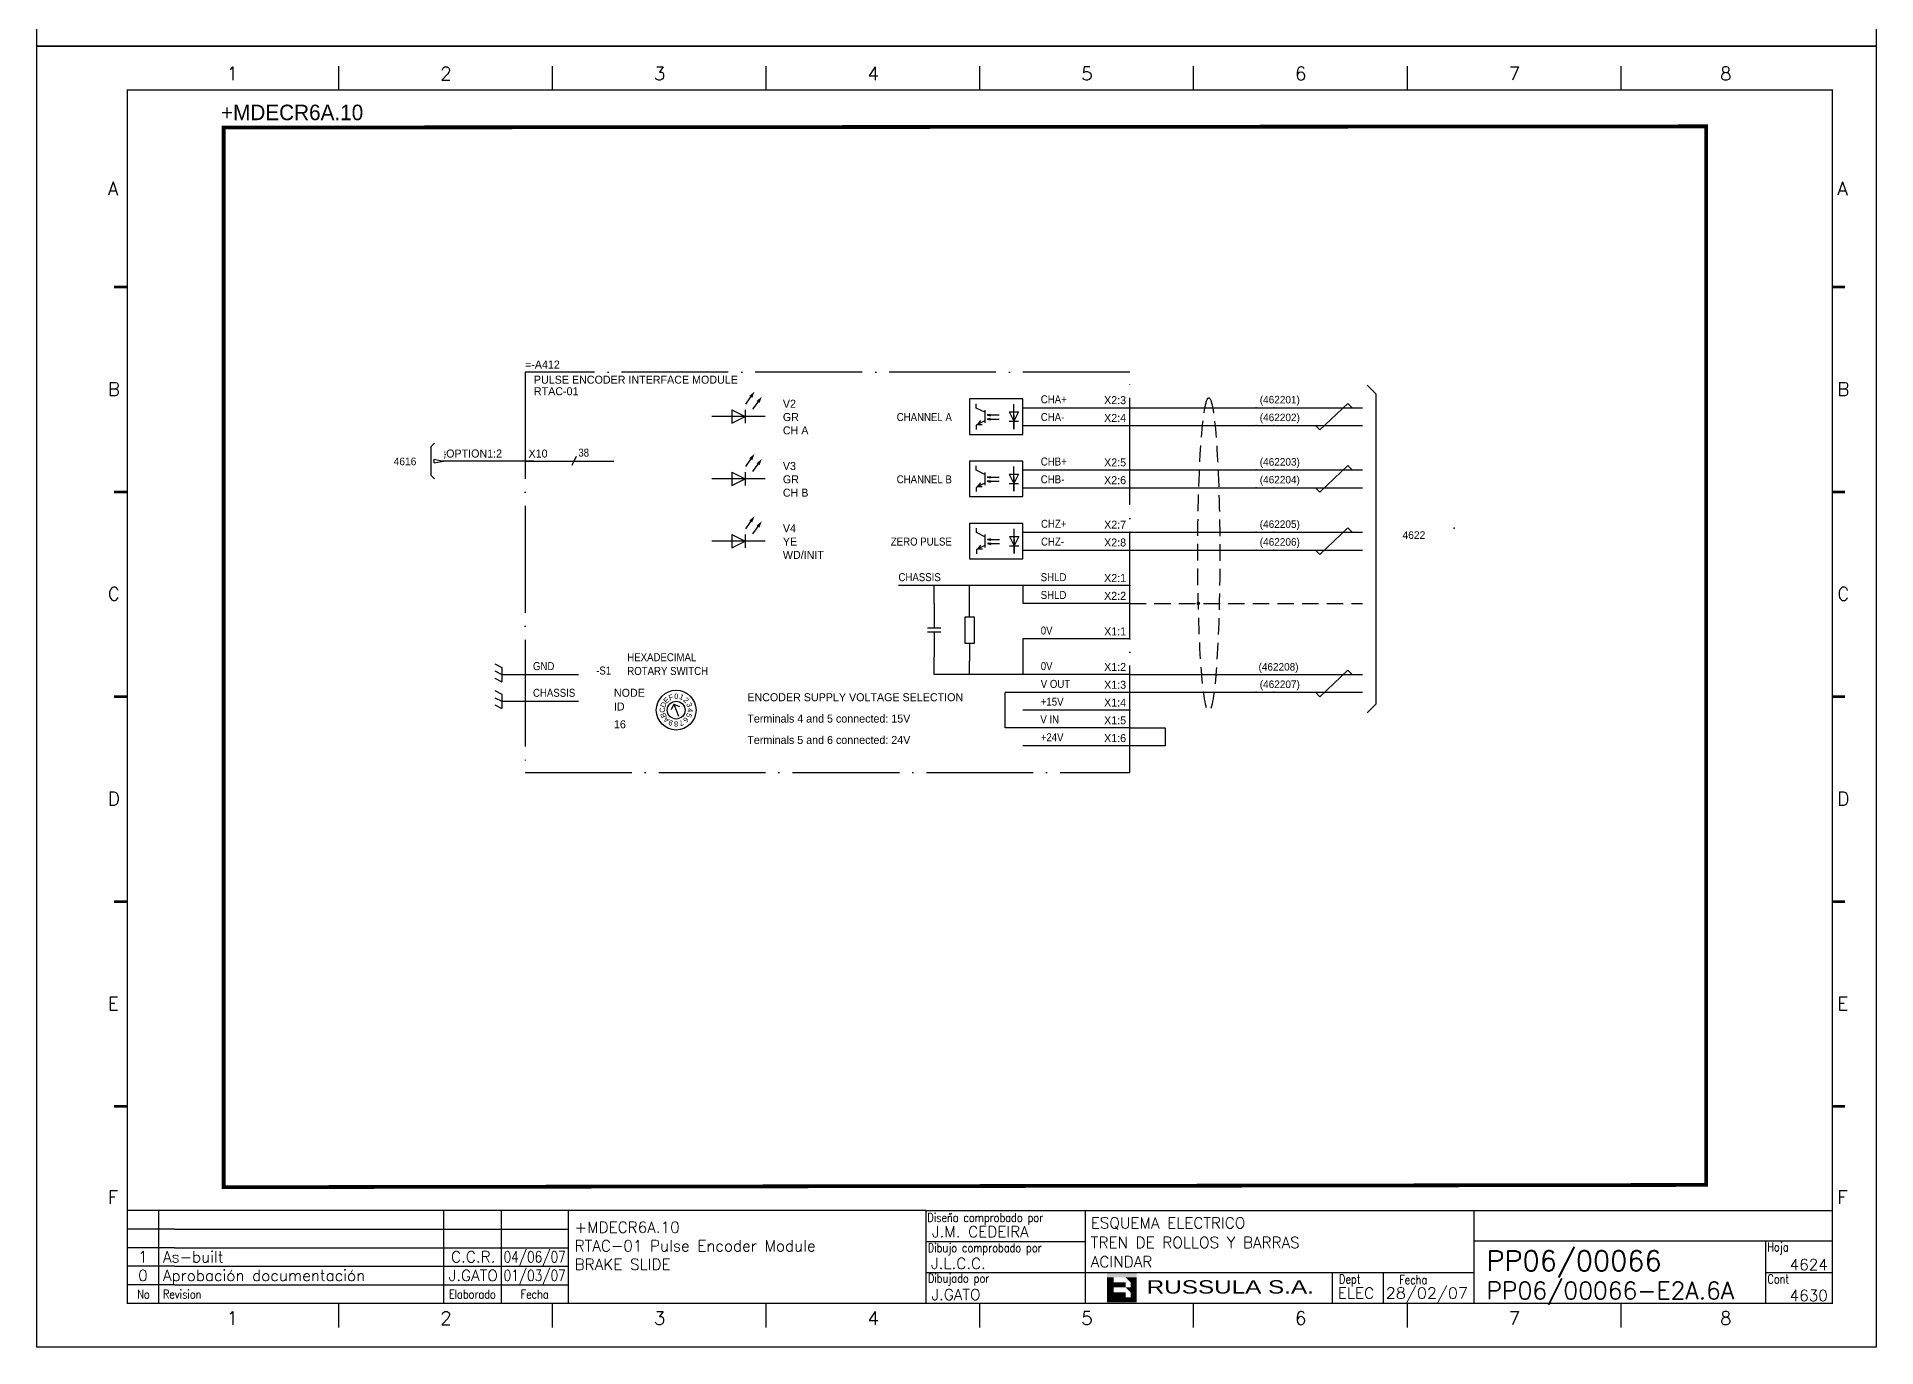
# Model space of a CAD drawing. Extents: x -275 to 145, y -1951 to 425.
# Drawn here: x -275.1 to 144.9, y -1950.9 to -1651.7 of the extents above; entities that cross this region are included whole.
import ezdxf
from ezdxf.enums import TextEntityAlignment as Align

# ---------------------------------------------------------------- set-up
doc = ezdxf.new("R2010")
doc.units = 0
doc.header["$LTSCALE"] = 15
doc.header["$MEASUREMENT"] = 0
doc.header["$PDSIZE"] = 2
for name, pattern in [('DASHDOT', [1, 0.5, -0.25, 0, -0.25]), ('HIDDEN', [0.375, 0.25, -0.125]), ('SOSED_FRAMEDOT', [2.5, 2, -0.25, 0, -0.25])]:
    doc.linetypes.add(name, pattern=pattern)
for name, color, linetype in [('1', 7, 'Continuous'), ('10', 5, 'Continuous'), ('2', 7, 'Continuous'), ('8', 1, 'Continuous'), ('9', 6, 'Continuous'), ('DIBUJO', 7, 'Continuous'), ('SOSED_CIRCUIT', 7, 'Continuous'), ('SOSED_DECORATIVE', 4, 'Continuous')]:
    doc.layers.add(name, color=color, linetype=linetype)
doc.styles.add('HELVETICA', font='HELV.SHX')
doc.styles.add('LABEL', font='SIMPLEX', dxfattribs={"width": 0.8, "height": 4})
doc.styles.add('ROMANS', font='ROMANS.shx', dxfattribs={"width": 0.8, "oblique": 15})

# ---------------------------------------------------------------- blocks, each defined once
blk = doc.blocks.new('NOD')
at = {"color": 0, "linetype": 'ByBlock'}
blk.add_point((0, 0), dxfattribs=at)
at = {"color": 0, "linetype": 'ByBlock', "flags": 1}
blk.add_attdef('PINNR', (2, -2), '', height=1.8, dxfattribs=at)
blk = doc.blocks.new('3AFECRTAC_01')
at = {"layer": 'SOSED_CIRCUIT', "linetype": 'SOSED_FRAMEDOT'}
for p, q in [((170, 0), (0, 0)), ((0, 0), (0, -112.5)), ((170, -112.5), (170, 0)), ((0, -112.5), (170, -112.5))]:
    blk.add_line(p, q, dxfattribs=at)
at = {"layer": 'SOSED_DECORATIVE', "linetype": 'ByBlock'}
for p, q in [((62.04, -9.02), (63.47, -6.97)), ((64.09, -10.45), (65.52, -8.4)), ((62.04, -26.52), (63.47, -24.47)), ((64.09, -27.95), (65.52, -25.9)), ((62.04, -44.02), (63.47, -41.97)), ((64.09, -45.45), (65.52, -43.4))]:
    blk.add_line(p, q, dxfattribs=at)
at = {"layer": 'SOSED_DECORATIVE'}
for p, q in [((139.93, -7.5), (124.93, -7.5)), ((124.93, -7.5), (124.93, -10)), ((124.93, -10), (124.93, -17.5)), ((126.83, -10.08), (126.83, -8.88)), ((129.23, -11.28), (126.83, -10.08)), ((137.43, -16), (137.43, -9)), ((139.93, -17.5), (139.93, -7.5)), ((139.93, -10), (170, -10)), ((67.5, -12.5), (52.5, -12.5)), ((58.12, -10.62), (58.12, -14.38)), ((58.12, -10.62), (61.88, -12.5)), ((58.12, -14.38), (61.88, -12.5)), ((61.88, -10.62), (61.88, -14.38)), ((129.23, -13.68), (126.83, -14.88)), ((126.83, -14.88), (126.83, -16.08)), ((128.02, -13.61), (127.22, -14.68)), ((127.22, -14.68), (128.56, -14.68)), ((129.23, -10.68), (129.23, -14.28)), ((129.96, -12.01), (130.85, -11.79)), ((129.96, -12.01), (133.35, -12.01)), ((129.96, -12.01), (130.85, -12.24)), ((130.65, -12.01), (129.96, -12.01)), ((129.96, -13.18), (130.85, -12.95)), ((129.96, -13.18), (133.35, -13.18)), ((129.96, -13.18), (130.85, -13.4)), ((130.65, -13.18), (129.96, -13.18)), ((136.12, -11.19), (138.75, -11.19)), ((136.12, -11.19), (137.43, -13.81)), ((136.12, -13.81), (138.75, -13.81)), ((138.75, -11.19), (137.43, -13.81)), ((137.43, -12.06), (137.43, -16)), ((139.93, -15), (170, -15)), ((124.93, -17.5), (139.93, -17.5)), ((0, -25), (25, -25)), ((14.38, -23.75), (13.12, -26.25)), ((139.93, -25), (124.93, -25)), ((124.93, -25), (124.93, -27.5)), ((139.93, -35), (139.93, -25)), ((67.5, -30), (52.5, -30)), ((58.12, -28.12), (58.12, -31.88)), ((58.12, -28.12), (61.88, -30)), ((58.12, -31.88), (61.88, -30)), ((61.88, -28.12), (61.88, -31.88)), ((124.93, -27.5), (124.93, -35)), ((126.83, -27.58), (126.83, -26.38)), ((129.23, -28.78), (126.83, -27.58)), ((129.23, -28.18), (129.23, -31.78)), ((129.96, -29.51), (130.85, -29.29)), ((129.96, -29.51), (133.35, -29.51)), ((129.96, -29.51), (130.85, -29.74)), ((130.65, -29.51), (129.96, -29.51)), ((129.96, -30.68), (130.85, -30.45)), ((129.96, -30.68), (133.35, -30.68)), ((129.96, -30.68), (130.85, -30.9)), ((130.65, -30.68), (129.96, -30.68)), ((136.12, -28.69), (138.75, -28.69)), ((136.12, -28.69), (137.43, -31.31)), ((137.43, -33.5), (137.43, -26.5)), ((138.75, -28.69), (137.43, -31.31)), ((137.43, -29.56), (137.43, -33.5)), ((139.93, -27.5), (170, -27.5)), ((124.93, -35), (139.93, -35)), ((129.23, -31.18), (126.83, -32.38)), ((126.83, -32.38), (126.83, -33.58)), ((128.02, -31.11), (127.22, -32.18)), ((127.22, -32.18), (128.56, -32.18)), ((136.12, -31.31), (138.75, -31.31)), ((139.93, -32.5), (170, -32.5)), ((58.12, -45.62), (58.12, -49.38)), ((58.12, -45.62), (61.88, -47.5)), ((61.88, -45.62), (61.88, -49.38)), ((140, -42.5), (125, -42.5)), ((125, -42.5), (125, -45)), ((125, -45), (125, -52.5)), ((126.89, -45.08), (126.89, -43.88)), ((129.29, -46.28), (126.89, -45.08)), ((129.29, -45.68), (129.29, -49.28)), ((136.19, -46.19), (138.81, -46.19)), ((136.19, -46.19), (137.5, -48.81)), ((137.5, -51), (137.5, -44)), ((138.81, -46.19), (137.5, -48.81)), ((140, -52.5), (140, -42.5)), ((140, -45), (170, -45)), ((67.5, -47.5), (52.5, -47.5)), ((58.12, -49.38), (61.88, -47.5)), ((129.29, -48.68), (126.89, -49.88)), ((126.89, -49.88), (126.89, -51.08)), ((128.09, -48.61), (127.28, -49.68)), ((127.28, -49.68), (128.62, -49.68)), ((130.03, -47.01), (130.92, -46.79)), ((130.03, -47.01), (133.42, -47.01)), ((130.03, -47.01), (130.92, -47.24)), ((130.72, -47.01), (130.03, -47.01)), ((130.03, -48.18), (130.92, -47.95)), ((130.03, -48.18), (133.42, -48.18)), ((130.03, -48.18), (130.92, -48.4)), ((130.72, -48.18), (130.03, -48.18)), ((136.19, -48.81), (138.81, -48.81)), ((137.5, -47.06), (137.5, -51)), ((140, -50), (170, -50)), ((125, -52.5), (140, -52.5)), ((170, -60), (105, -60)), ((115, -65), (115, -60)), ((125, -63.75), (125, -60)), ((139.98, -60), (139.98, -65)), ((115, -65), (115, -71.88)), ((125, -68.75), (125, -63.75)), ((170, -65), (139.98, -65)), ((113.12, -71.88), (116.88, -71.88)), ((123.75, -76.25), (123.75, -68.75)), ((123.75, -68.75), (126.25, -68.75)), ((126.25, -68.75), (126.25, -76.25)), ((116.88, -73.12), (113.12, -73.12)), ((115, -73.12), (115, -80)), ((126.25, -76.25), (123.75, -76.25)), ((125, -76.25), (125, -81.25)), ((170, -75), (140, -75)), ((140, -75), (140, -85)), ((-8.51, -82), (-6.51, -83)), ((-8.51, -82), (-6.51, -83)), ((115, -85), (115, -80)), ((125, -85), (125, -81.25)), ((-8.51, -84), (-6.51, -85)), ((-8.51, -84), (-6.51, -85)), ((-8.51, -86), (-6.51, -87)), ((-8.51, -86), (-6.51, -87)), ((-6.51, -83), (-6.51, -87)), ((-6.51, -83), (-6.51, -87)), ((-6.51, -85), (-1.51, -85)), ((-6.51, -85), (-1.51, -85)), ((-1.51, -85), (10.99, -85)), ((-1.51, -85), (15, -85)), ((170, -85), (115, -85)), ((-8.51, -89.5), (-6.51, -90.5)), ((-8.51, -89.5), (-6.51, -90.5)), ((-8.51, -91.5), (-6.51, -92.5)), ((-8.51, -91.5), (-6.51, -92.5)), ((-6.51, -90.5), (-6.51, -94.5)), ((-6.51, -90.5), (-6.51, -94.5)), ((-6.51, -92.5), (-1.51, -92.5)), ((-6.51, -92.5), (-1.51, -92.5)), ((-1.51, -92.5), (10.99, -92.5)), ((-1.51, -92.5), (15, -92.5)), ((170, -90), (135, -90)), ((135, -100), (135, -90)), ((-8.51, -93.5), (-6.51, -94.5)), ((-8.51, -93.5), (-6.51, -94.5)), ((41.83, -93.29), (41.12, -94.91)), ((41.83, -93.29), (43.45, -93.99)), ((41.83, -93.29), (43.17, -96.71)), ((170, -95), (140, -95)), ((170, -100), (135, -100)), ((170, -105), (140, -105))]:
    blk.add_line(p, q, dxfattribs=at)
at = {"layer": 'SOSED_DECORATIVE', "linetype": 'ByBlock'}
for points in [[(63.47, -6.97, 1, 0, 0), (64.52, -5.47, 0, 0, 0)], [(65.52, -8.4, 1, 0, 0), (66.57, -6.9, 0, 0, 0)], [(63.47, -24.47, 1, 0, 0), (64.52, -22.97, 0, 0, 0)], [(65.52, -25.9, 1, 0, 0), (66.57, -24.4, 0, 0, 0)], [(63.47, -41.97, 1, 0, 0), (64.52, -40.47, 0, 0, 0)], [(65.52, -43.4, 1, 0, 0), (66.57, -41.9, 0, 0, 0)]]:
    blk.add_lwpolyline(points, format="xyseb", dxfattribs=at)
at = {"layer": 'SOSED_DECORATIVE'}
for radius in [5.59, 2.5]:
    blk.add_circle((42.5, -95), radius, dxfattribs=at)
at = {"color": 0, "linetype": 'ByBlock'}
for p in [(170, -10), (170, -15), (0, -25), (170, -27.5), (170, -32.5), (170, -45), (170, -50), (170, -60), (170, -65), (170, -75), (170, -85), (170, -90), (170, -95), (170, -100), (170, -105)]:
    blk.add_blockref('NOD', p, dxfattribs=at)
at = {"color": 140}
for s, p in [('NODE', (25, -91.25)), ('ID', (25, -95.11)), ('16', (25, -100.11))]:
    blk.add_text(s, height=2.25, dxfattribs=at).set_placement(p)
at = {"color": 0, "linetype": 'ByBlock'}
for tag, p in [('ID4', (0, 10.75)), ('ID3', (0, 7.5)), ('ID2', (0, 4.25)), ('ID1', (0, 1)), ('15A', (1, -24))]:
    blk.add_attdef(tag, p, '', height=2.25, dxfattribs=at)
for tag, p in [('REM1', (2.5, -1)), ('REM2', (2.5, -4.25))]:
    blk.add_attdef(tag, text='', height=2.25, dxfattribs=at).set_placement(p, align=Align.TOP_LEFT)
for tag, p in [('1A', (169, -9)), ('2A', (169, -14)), ('3A', (169, -26.5)), ('4A', (169, -31.5)), ('5A', (169, -44)), ('6A', (169, -49)), ('7A', (169, -59)), ('8A', (169, -64)), ('9A', (169, -74)), ('10A', (169, -84)), ('11A', (169, -89)), ('12A', (169, -94)), ('13A', (169, -99)), ('14A', (169, -104))]:
    blk.add_attdef(tag, text='', height=2.25, dxfattribs=at).set_placement(p, align=Align.RIGHT)
at = {"layer": 'SOSED_CIRCUIT', "color": 140}
for s, p in [('V2', (72.5, -10)), ('GR', (72.5, -13.75)), ('CH A', (72.5, -17.5)), ('V3', (72.5, -27.5)), ('GR', (72.5, -31.25)), ('CH B', (72.5, -35)), ('V4', (72.5, -45)), ('YE', (72.5, -48.75)), ('WD/INIT', (72.5, -52.5)), ('ENCODER SUPPLY VOLTAGE SELECTION', (62.5, -92.5)), ('Terminals 4 and 5 connected: 15V', (62.5, -98.5)), ('Terminals 5 and 6 connected: 24V', (62.5, -104.5))]:
    blk.add_text(s, height=2.25, dxfattribs=at).set_placement(p)
for s, rotation, p in [('D', 67.5, (39.61, -93.77)), ('E', 45, (40.3, -92.76)), ('F', 22.5, (41.33, -92.09)), ('1', 337.5, (43.74, -92)), ('2', 315, (44.77, -92.73)), ('3', 292.5, (45.51, -93.79)), ('C', 90, (39.36, -94.97)), ('B', 112.5, (39.59, -96.17)), ('A', 135, (40.26, -97.2)), ('9', 157.5, (41.27, -97.89)), ('8', 180, (42.47, -98.14)), ('7', 202.5, (43.67, -97.91)), ('6', 225, (44.7, -97.24)), ('5', 247.5, (45.42, -96.18)), ('4', 270, (45.71, -95.03))]:
    blk.add_text(s, height=1.5, rotation=rotation, dxfattribs=at).set_placement(p, align=Align.CENTER)
blk.add_text('0', height=1.5, dxfattribs=at).set_placement((42.53, -91.86), align=Align.CENTER)
at = {"layer": 'SOSED_DECORATIVE', "width": 0.9}
for s, p in [('CHA+', (145, -8.75)), ('CHA-', (145, -13.75)), ('38', (15, -23.75)), ('CHB+', (145, -26.25)), ('CHB-', (145, -31.25)), ('CHZ+', (145.07, -43.75)), ('CHZ-', (145.07, -48.75)), ('CHASSIS', (105, -58.75)), ('SHLD', (144.98, -58.75)), ('SHLD', (144.98, -63.75)), ('0V', (145, -73.75)), ('GND', (2.24, -83.75)), ('-S1', (20, -85)), ('HEXADECIMAL', (28.75, -81.25)), ('0V', (145, -83.75)), ('ROTARY SWITCH', (28.75, -85.11)), ('V OUT', (145, -88.75)), ('CHASSIS', (2.24, -91.25)), ('+15V', (145, -93.75)), ('V IN', (144.88, -98.75)), ('+24V', (145, -103.75))]:
    blk.add_text(s, height=2.25, dxfattribs=at).set_placement(p)
for s, p in [('CHANNEL A', (120, -13.75)), ('CHANNEL B', (120, -31.25)), ('ZERO PULSE', (120, -48.75))]:
    blk.add_text(s, height=2.25, dxfattribs=at).set_placement(p, align=Align.RIGHT)
blk = doc.blocks.new('$$PLL21')
blk.add_line((-2.5, 0), (2.5, 0))
at = {"layer": '2'}
for p in [(-2.5, 0), (2.5, 0)]:
    blk.add_blockref('NOD', p, dxfattribs=at)
at = {"layer": '8'}
blk.add_attdef('*A', (-1.5, -3.575), '', height=2.15, dxfattribs=at)
at = {"layer": '9'}
blk.add_attdef('ID', (-1.5, 1.25), '', height=2.15, dxfattribs=at)
blk = doc.blocks.new('$PP313')
at = {"layer": '2'}
blk.add_blockref('NOD', (0, 0), dxfattribs=at)
at = {"layer": '8'}
blk.add_attdef('1A', (1, -3.325), '', height=2.15, dxfattribs=at)
at = {"layer": '9'}
blk.add_attdef('ID', (1, 1), '', height=2.15, dxfattribs=at)
blk = doc.blocks.new('ASIGSNKL')
at = {"color": 0, "linetype": 'ByBlock'}
for p, q in [((-2.5, -0.5), (-2.5, 0.5)), ((-2.5, 0.5), (0, 0)), ((-2.5, -0.5), (0, 0))]:
    blk.add_line(p, q, dxfattribs=at)
blk.add_blockref('NOD', (0, 0), dxfattribs=at)
blk.add_attdef('CREF', text='', height=2.25, dxfattribs=at).set_placement((-3.5, 0), align=Align.MIDDLE_RIGHT)
blk.add_attdef('ID1', (0, 1), '', height=2.25, dxfattribs=at)
for tag, p in [('REM1', (-3.5, -2.5)), ('REM2', (-3.5, -5.75))]:
    blk.add_attdef(tag, text='', height=2.25, dxfattribs=at).set_placement(p, align=Align.TOP_RIGHT)
blk = doc.blocks.new('newcajec')
at = {"layer": '1'}
for p, q in [((179.4, 20.85), (0.13, 20.85)), ((7, 20.85), (7, 0)), ((71, 20.85), (71, 0)), ((84, 20.85), (84, 0.09)), ((99, 20.85), (99, 0)), ((215.2, 20.8), (215.2, 0)), ((10.6, 16.64), (0, 16.64)), ((10.6, 16.64), (99, 16.64)), ((184.64, 20.18), (184.81, 20.01)), ((184.81, 20.01), (185.18, 20.25)), ((10.6, 12.48), (0, 12.48)), ((10.6, 12.48), (99, 12.48)), ((179.4, 13.87), (215.2, 13.87)), ((368, 14.06), (368, 0)), ((10.6, 8.32), (0, 8.32)), ((10.6, 8.32), (99, 8.32)), ((10.6, 4.16), (0, 4.16)), ((10.6, 4.16), (99, 4.16)), ((179.4, 6.93), (267.63, 6.93)), ((267.63, 6.93), (302.5, 6.93)), ((270.63, 6.91), (270.63, 0)), ((282.07, 6.93), (282.07, 0)), ((368, 6.93), (383, 6.93))]:
    blk.add_line(p, q, dxfattribs=at)
for points in [[(47.5, 272.5, 0.3, 0.3, 0), (47.5, 277.91, 0.3, 0.3, 0)], [(95.5, 272.5, 0.3, 0.3, 0), (95.5, 277.91, 0.3, 0.3, 0)], [(143.5, 272.5, 0.3, 0.3, 0), (143.5, 277.91, 0.3, 0.3, 0)], [(191.5, 272.5, 0.3, 0.3, 0), (191.5, 277.91, 0.3, 0.3, 0)], [(239.5, 272.5, 0.3, 0.3, 0), (239.5, 277.91, 0.3, 0.3, 0)], [(287.5, 272.5, 0.3, 0.3, 0), (287.5, 277.91, 0.3, 0.3, 0)], [(335.5, 272.5, 0.3, 0.3, 0), (335.5, 277.91, 0.3, 0.3, 0)], [(-2.99, 228.23, 0.6, 0.6, 0), (-0.18, 228.23, 0.6, 0.6, 0)], [(383.01, 228.23, 0.6, 0.6, 0), (385.82, 228.23, 0.6, 0.6, 0)], [(-2.99, 182.23, 0.6, 0.6, 0), (-0.18, 182.23, 0.6, 0.6, 0)], [(383.01, 182.23, 0.6, 0.6, 0), (385.82, 182.23, 0.6, 0.6, 0)], [(-2.99, 136.23, 0.6, 0.6, 0), (-0.18, 136.23, 0.6, 0.6, 0)], [(383.01, 136.23, 0.6, 0.6, 0), (385.82, 136.23, 0.6, 0.6, 0)], [(-2.99, 90.23, 0.6, 0.6, 0), (-0.18, 90.23, 0.6, 0.6, 0)], [(383.01, 90.23, 0.6, 0.6, 0), (385.82, 90.23, 0.6, 0.6, 0)], [(-2.99, 44.23, 0.6, 0.6, 0), (-0.18, 44.23, 0.6, 0.6, 0)], [(383.01, 44.23, 0.6, 0.6, 0), (385.82, 44.23, 0.6, 0.6, 0)], [(383, 20.8, 0.3, 0.3, 0), (179.4, 20.8, 0.3, 0.3, 0), (179.4, 0, 0.3, 0.3, 0)], [(302.5, 20.8, 0.3, 0.3, 0), (302.5, 0, 0.3, 0.3, 0)], [(302.5, 14, 0.3, 0.3, 0), (383, 14, 0.3, 0.3, 0)], [(47.5, -5.5, 0.3, 0.3, 0), (47.5, -0.09, 0.3, 0.3, 0)], [(95.5, -5.5, 0.3, 0.3, 0), (95.5, -0.09, 0.3, 0.3, 0)], [(143.5, -5.5, 0.3, 0.3, 0), (143.5, -0.09, 0.3, 0.3, 0)], [(191.5, -5.5, 0.3, 0.3, 0), (191.5, -0.09, 0.3, 0.3, 0)], [(239.5, -5.5, 0.3, 0.3, 0), (239.5, -0.09, 0.3, 0.3, 0)], [(287.5, -5.5, 0.3, 0.3, 0), (287.5, -0.09, 0.3, 0.3, 0)], [(335.5, -5.5, 0.3, 0.3, 0), (335.5, -0.09, 0.3, 0.3, 0)]]:
    blk.add_lwpolyline(points, format="xyseb", dxfattribs=at)
at = {"layer": '1', "const_width": 0.3}
blk.add_lwpolyline([(0, 0), (0, 272.5), (383, 272.5), (383, 0)], close=True, dxfattribs=at)
at = {"layer": '2', "color": 14}
for p, q in [((221.42, 4.69), (221.42, 5.81)), ((221.42, 2.47), (221.42, 3.58))]:
    blk.add_line(p, q, dxfattribs=at)
for points in [[(220.05, 5.81), (220.05, 6.92), (226.74, 5.81), (226.74, 6.92)], [(221.42, 2.47), (220.05, 2.47), (221.42, 5.81), (220.05, 5.81)], [(221.42, 4.69), (224.25, 4.69), (221.42, 3.58), (224.25, 3.58)], [(224.25, 5.81), (225.37, 5.81), (225.37, 4.69)], [(225.37, 5.81), (226.74, 5.81), (225.37, 1.35), (226.74, 1.35)], [(224.25, 0.24), (224.25, 2.47), (220.05, 0.24), (220.05, 2.47)], [(224.25, 3.58), (225.37, 3.58), (225.37, 2.47)], [(226.74, 1.35), (226.74, 0.24), (224.25, 1.35), (224.25, 0.24)]]:
    blk.add_solid(points, dxfattribs=at)
at = {"layer": '1', "style": 'ROMANS'}
for s, p in [('1', (22.29, 274.68)), ('2', (70.29, 274.68)), ('3', (118.29, 274.68)), ('4', (166.29, 274.68)), ('5', (214.29, 274.68)), ('6', (262.29, 274.68)), ('7', (310.29, 274.68)), ('8', (357.79, 274.68)), ('A', (-4.37, 248.84)), ('A', (384.13, 248.84)), ('B', (-4.37, 203.84)), ('B', (384.13, 203.84)), ('C', (-4.37, 157.84)), ('C', (384.13, 157.84)), ('D', (-4.37, 111.84)), ('D', (384.13, 111.84)), ('E', (-4.37, 65.84)), ('E', (384.13, 65.84)), ('F', (-4.37, 22.34)), ('F', (384.13, 22.34)), ('1', (22.29, -4.82)), ('2', (70.29, -4.82)), ('3', (118.29, -4.82)), ('4', (166.29, -4.82)), ('5', (214.29, -4.82)), ('6', (262.29, -4.82)), ('7', (310.29, -4.82)), ('8', (357.79, -4.82))]:
    blk.add_text(s, height=3, dxfattribs=at).set_placement(p)
at = {"layer": '1', "style": 'LABEL', "width": 0.8}
for s, p in [('Diseno comprobado por', (179.73, 18.27)), ('Dibujo comprobado por', (179.81, 11.47)), ('Hoja', (368.38, 11.66)), ('Dibujado por', (179.83, 4.64)), ('Fecha', (285.71, 4.3)), ('Cont', (368.43, 4.46)), ('No', (2.23, 1.05)), ('Revision', (8, 1.05))]:
    blk.add_text(s, height=2, dxfattribs=at).set_placement(p)
for s, p in [('Dept', (274.61, 4.44)), ('Elaborado', (77.5, 1.05)), ('Fecha', (91.5, 1.05))]:
    blk.add_text(s, height=2, dxfattribs=at).set_placement(p, align=Align.CENTER)
at = {"layer": '10', "style": 'ROMANS'}
for tag, p in [('REV41', (3.5, 18.74)), ('REV43', (77.7, 18.74)), ('REV31', (3.5, 14.58)), ('REV33', (77.7, 14.58)), ('REV21', (3.5, 10.42)), ('REV23', (77.7, 10.42)), ('REV11', (3.5, 6.27)), ('REV13', (77.7, 6.27))]:
    blk.add_attdef(tag, text='', height=2.5, dxfattribs=at).set_placement(p, align=Align.MIDDLE)
for tag, p, height in [('REV42', (8, 17.49), 2.5), ('SHEETNAME1', (100.5, 15.83), 2.5), ('DESIGNCHECK', (180.74, 14.83), 2.5), ('DOCUMENTTYPE', (216.43, 16.8), 2.5), ('NOTA', (305.32, 15.8), 3), ('REV32', (8, 13.33), 2.5), ('SHEETNAME2', (100.5, 11.67), 2.5), ('OBJECT', (216.43, 12.4), 2.5), ('REV22', (8, 9.17), 2.5), ('SHEETNAME3', (100.5, 7.51), 2.5), ('DRAWINGCHECK', (180.53, 7.71), 2.5), ('CUSTOMER', (216.43, 8.08), 2.5), ('ORDER', (305.32, 7.3), 4.5), ('REV12', (8, 5.01), 2.5), ('SHEETNAME4', (100.5, 3.35), 2.5), ('DOCUMENT_ID', (305.32, 0.93), 4.4), ('USER', (180.63, 0.71), 2.5), ('DEPARTMENT', (271.93, 1.05), 2.5)]:
    blk.add_attdef(tag, p, '', height=height, dxfattribs=at)
for tag, width, p, p2 in [('REV44', 1.221199, (84.53, 17.49), (98.48, 17.49)), ('REV34', 1.221199, (84.53, 13.33), (98.48, 13.33)), ('REV24', 1.221199, (84.53, 9.17), (98.48, 9.17)), ('REV14', 1.221199, (84.53, 5.01), (98.48, 5.01)), ('CREATED2', 7.039915, (282.71, 1.05), (301.14, 1.05))]:
    blk.add_attdef(tag, text='', height=2.5, dxfattribs=dict(at, width=width)).set_placement(p, p2, align=Align.FIT)
for tag, p in [('SHEET', (382, 7.43)), ('NEXTSHEET', (382, 0.5))]:
    blk.add_attdef(tag, text='', height=2.5, dxfattribs=at).set_placement(p, align=Align.RIGHT)
at = {"layer": 'DIBUJO', "color": 14, "style": 'HELVETICA', "width": 1.3}
blk.add_text('RUSSULA S.A.', height=3, dxfattribs=at).set_placement((229, 2.19))

msp = doc.modelspace()

# ---------------------------------------------------------------- linework, layer by layer
msp.add_line((-161.57, -1748.59), (-182.51, -1748.58))
at = {"layer": '2'}
for p, q in [((28.68, -1731.26), (30.67, -1733.25)), ((30.67, -1733.25), (30.67, -1804.11)), ((-25.53, -1736.41), (27.6, -1736.41)), ((24.25, -1735.42), (17.89, -1741.47)), ((25.25, -1736.41), (24.25, -1735.42)), ((-25.53, -1740.47), (27.6, -1740.47)), ((17.89, -1741.47), (16.89, -1740.47)), ((-25.53, -1750.62), (27.6, -1750.62)), ((24.25, -1749.63), (17.89, -1755.68)), ((25.25, -1750.62), (24.25, -1749.63)), ((-25.53, -1754.68), (27.6, -1754.68)), ((17.89, -1755.68), (16.89, -1754.68)), ((24.25, -1763.84), (17.89, -1769.89)), ((25.25, -1764.84), (24.25, -1763.84)), ((-25.53, -1764.84), (27.6, -1764.84)), ((-25.53, -1768.9), (27.6, -1768.9)), ((17.89, -1769.89), (16.89, -1768.9)), ((-25.53, -1797.32), (27.6, -1797.32)), ((24.25, -1796.33), (17.89, -1802.38)), ((25.25, -1797.32), (24.25, -1796.33)), ((-25.53, -1801.38), (27.6, -1801.38)), ((17.89, -1802.38), (16.89, -1801.38)), ((30.67, -1804.11), (28.68, -1806.1))]:
    msp.add_line(p, q, dxfattribs=at)
at = {"layer": '2', "color": 3, "linetype": 'DASHDOT'}
msp.add_lwpolyline([(-232.41, -1672.45, 0.853, 0.853, 0), (106.12, -1672.18, 0.853, 0.853, 0), (106.12, -1913.83, 0.853, 0.853, 0), (-232.41, -1914.35, 0.853, 0.853, 0), (-232.41, -1672.45, 0.853, 0.853, 0)], format="xyseb", dxfattribs=at)
at = {"layer": 'DIBUJO'}
for points in [[(-275.08, -1356.88), (144.92, -1356.88), (144.92, -1653.88), (-275.08, -1653.88), (-275.08, -1356.88)], [(-275.08, -1653.88), (144.92, -1653.88), (144.92, -1950.88), (-275.08, -1950.88), (-275.08, -1653.88)]]:
    msp.add_lwpolyline(points, dxfattribs=at)
at = {"layer": 'SOSED_CIRCUIT', "linetype": 'HIDDEN'}
msp.add_line((-25.53, -1781.08), (27.6, -1781.08), dxfattribs=at)
at = {"layer": 'SOSED_CIRCUIT', "const_width": 0.406}
msp.add_lwpolyline([(-10.06, -1781.08, 1), (-9.66, -1781.08, 1)], format="xyb", close=True, dxfattribs=at)
at = {"layer": 'SOSED_CIRCUIT', "linetype": 'HIDDEN'}
msp.add_ellipse((-7.47, -1769.91), major_axis=(0, 35.76), ratio=0.070352, dxfattribs=at)
at = {"layer": 'SOSED_DECORATIVE'}
for p, q in [((-25.53, -1809.51), (-17.41, -1809.51)), ((-17.41, -1809.51), (-17.41, -1813.57)), ((-17.41, -1813.57), (-25.53, -1813.57))]:
    msp.add_line(p, q, dxfattribs=at)
msp.add_lwpolyline([(-184.27, -1744.51), (-185.09, -1745.32), (-185.09, -1751.82), (-184.27, -1752.63)], dxfattribs=at)

# ---------------------------------------------------------------- block references
at = {"layer": '2', "color": 7}
ref = msp.add_blockref('newcajec', (-254.4, -1940.86), dxfattribs=dict(at, xscale=1.016442892079944, yscale=1.016442892079944, zscale=1.016442892079944))
ref.add_attrib('REV24', '04/06/07', dxfattribs={"layer": '10', "height": 2.541, "style": 'ROMANS', "width": 0.728168}).set_placement((-168.49, -1931.53), (-154.3, -1931.53), align=Align.FIT)
ref.add_attrib('SHEETNAME3', 'BRAKE SLIDE', (-152.25, -1933.23), dxfattribs={"layer": '10', "height": 2.5411, "style": 'ROMANS'})
ref.add_attrib('SHEETNAME2', 'RTAC-01 Pulse Encoder Module', (-152.25, -1929), dxfattribs={"layer": '10', "height": 2.5411, "style": 'ROMANS'})
ref.add_attrib('SHEETNAME1', '+MDECR6A.10', (-152.25, -1924.77), dxfattribs={"layer": '10', "height": 2.5411, "style": 'ROMANS'})
ref.add_attrib('USER', 'J.GATO', (-70.8, -1940.14), dxfattribs={"layer": '10', "height": 2.541, "style": 'ROMANS'})
ref.add_attrib('DRAWINGCHECK', 'J.L.C.C.', (-70.9, -1933.02), dxfattribs={"layer": '10', "height": 2.541, "style": 'ROMANS'})
ref.add_attrib('DESIGNCHECK', 'J.M. CEDEIRA', (-70.69, -1925.78), dxfattribs={"layer": '10', "height": 2.5411, "style": 'ROMANS'})
ref.add_attrib('REV22', 'As-built ', (-246.27, -1931.53), dxfattribs={"layer": '10', "height": 2.541, "style": 'ROMANS'})
ref.add_attrib('REV12', 'Aprobación documentación', (-246.27, -1935.76), dxfattribs={"layer": '10', "height": 2.5411, "style": 'ROMANS'})
ref.add_attrib('REV21', '1', dxfattribs={"layer": '10', "height": 2.54, "style": 'ROMANS'}).set_placement((-250.84, -1930.26), align=Align.MIDDLE)
ref.add_attrib('REV11', '0', dxfattribs={"layer": '10', "height": 2.54, "style": 'ROMANS'}).set_placement((-250.84, -1934.49), align=Align.MIDDLE)
ref.add_attrib('REV14', '01/03/07', dxfattribs={"layer": '10', "height": 2.541, "style": 'ROMANS', "width": 0.728168}).set_placement((-168.49, -1935.76), (-154.3, -1935.76), align=Align.FIT)
ref.add_attrib('REV23', 'C.C.R.', dxfattribs={"layer": '10', "height": 2.541, "style": 'ROMANS'}).set_placement((-175.42, -1930.26), align=Align.MIDDLE)
ref.add_attrib('REV13', 'J.GATO', dxfattribs={"layer": '10', "height": 2.541, "style": 'ROMANS'}).set_placement((-175.42, -1934.49), align=Align.MIDDLE)
ref.add_attrib('DOCUMENT_ID', 'PP06/00066-E2A.6A', (55.94, -1939.91), dxfattribs={"layer": '10', "height": 3.939, "style": 'ROMANS'})
ref.add_attrib('ORDER', 'PP06/00066', (55.94, -1933.43), dxfattribs={"layer": '10', "height": 4.574, "style": 'ROMANS'})
ref.add_attrib('CUSTOMER', 'ACINDAR', (-34.41, -1932.64), dxfattribs={"layer": '10', "height": 2.541, "style": 'ROMANS'})
ref.add_attrib('OBJECT', 'TREN DE ROLLOS Y BARRAS', (-34.41, -1928.25), dxfattribs={"layer": '10', "height": 2.5411, "style": 'ROMANS'})
ref.add_attrib('DOCUMENTTYPE', 'ESQUEMA ELECTRICO', (-34.41, -1923.78), dxfattribs={"layer": '10', "height": 2.5411, "style": 'ROMANS'})
ref.add_attrib('CREATED2', '28/02/07', dxfattribs={"layer": '10', "height": 2.541, "style": 'ROMANS', "width": 0.961976}).set_placement((32.95, -1939.79), (51.7, -1939.79), align=Align.FIT)
ref.add_attrib('DEPARTMENT', 'ELEC', (22, -1939.79), dxfattribs={"layer": '10', "height": 2.541, "style": 'ROMANS'})
ref.add_attrib('NEXTSHEET', '4630', dxfattribs={"layer": '10', "height": 2.541, "style": 'ROMANS'}).set_placement((133.88, -1940.35), align=Align.RIGHT)
ref.add_attrib('SHEET', '4624', dxfattribs={"layer": '10', "height": 2.541, "style": 'ROMANS'}).set_placement((133.88, -1933.3), align=Align.RIGHT)
at = {"layer": '2'}
ref = msp.add_blockref('$$PLL21', (5.36, -1736.41), dxfattribs=dict(at, xscale=0.7959272727274999, yscale=0.7959272727274999, zscale=0.7959272727274999))
ref.add_attrib('ID', '(462201)', (4.17, -1735.42), dxfattribs={"layer": '9', "height": 1.711})
ref = msp.add_blockref('$$PLL21', (5.36, -1740.47), dxfattribs=dict(at, xscale=0.7959272727274999, yscale=0.7959272727274999, zscale=0.7959272727274999))
ref.add_attrib('ID', '(462202)', (4.17, -1739.48), dxfattribs={"layer": '9', "height": 1.711})
ref = msp.add_blockref('$PP313', (-181.84, -1747.11), dxfattribs=dict(at, xscale=0.8121706864566174, yscale=0.8121706864566174, zscale=0.8121706864566174, rotation=90))
ref.add_attrib('1A', '4616', (-193.6, -1749.54), dxfattribs={"layer": '8', "height": 1.746})
ref = msp.add_blockref('$$PLL21', (5.36, -1750.62), dxfattribs=dict(at, xscale=0.7959272727274999, yscale=0.7959272727274999, zscale=0.7959272727274999))
ref.add_attrib('ID', '(462203)', (4.17, -1749.63), dxfattribs={"layer": '9', "height": 1.711})
ref = msp.add_blockref('$$PLL21', (5.36, -1754.68), dxfattribs=dict(at, xscale=0.7959272727274999, yscale=0.7959272727274999, zscale=0.7959272727274999))
ref.add_attrib('ID', '(462204)', (4.17, -1753.69), dxfattribs={"layer": '9', "height": 1.711})
ref = msp.add_blockref('$$PLL21', (5.36, -1764.84), dxfattribs=dict(at, xscale=0.7959272727274999, yscale=0.7959272727274999, zscale=0.7959272727274999))
ref.add_attrib('ID', '(462205)', (4.17, -1763.84), dxfattribs={"layer": '9', "height": 1.711})
ref = msp.add_blockref('$PP313', (48.53, -1763.93), dxfattribs=dict(at, xscale=0.8121706864566174, yscale=0.8121706864566174, zscale=0.8121706864566174, rotation=90))
ref.add_attrib('1A', '4622', (36.77, -1766.36), dxfattribs={"layer": '8', "height": 1.746})
ref = msp.add_blockref('$$PLL21', (5.36, -1768.9), dxfattribs=dict(at, xscale=0.7959272727274999, yscale=0.7959272727274999, zscale=0.7959272727274999))
ref.add_attrib('ID', '(462206)', (4.17, -1767.9), dxfattribs={"layer": '9', "height": 1.711})
ref = msp.add_blockref('$$PLL21', (5.36, -1801.38), dxfattribs=dict(at, xscale=0.7959272727274999, yscale=0.7959272727274999, zscale=0.7959272727274999))
ref.add_attrib('ID', '(462207)', (4.17, -1800.39), dxfattribs={"layer": '9', "height": 1.711})
at = {"layer": 'SOSED_CIRCUIT'}
ref = msp.add_blockref('3AFECRTAC_01', (-163.6, -1728.29), dxfattribs=dict(at, xscale=0.8121706864566174, yscale=0.8121706864566174, zscale=0.8121706864566174))
ref.add_attrib('ID1', '=-A412', (-163.6, -1727.48), dxfattribs={"layer": '0', "color": 0, "linetype": 'ByBlock', "height": 1.827})
ref.add_attrib('1A', 'X2:3', dxfattribs={"layer": '0', "color": 0, "linetype": 'ByBlock', "height": 1.827}).set_placement((-26.35, -1735.6), align=Align.RIGHT)
ref.add_attrib('2A', 'X2:4', dxfattribs={"layer": '0', "color": 0, "linetype": 'ByBlock', "height": 1.827}).set_placement((-26.35, -1739.66), align=Align.RIGHT)
ref.add_attrib('3A', 'X2:5', dxfattribs={"layer": '0', "color": 0, "linetype": 'ByBlock', "height": 1.827}).set_placement((-26.35, -1749.81), align=Align.RIGHT)
ref.add_attrib('4A', 'X2:6', dxfattribs={"layer": '0', "color": 0, "linetype": 'ByBlock', "height": 1.827}).set_placement((-26.35, -1753.87), align=Align.RIGHT)
ref.add_attrib('5A', 'X2:7', dxfattribs={"layer": '0', "color": 0, "linetype": 'ByBlock', "height": 1.827}).set_placement((-26.35, -1764.02), align=Align.RIGHT)
ref.add_attrib('6A', 'X2:8', dxfattribs={"layer": '0', "color": 0, "linetype": 'ByBlock', "height": 1.827}).set_placement((-26.35, -1768.09), align=Align.RIGHT)
ref.add_attrib('7A', 'X2:1', dxfattribs={"layer": '0', "color": 0, "linetype": 'ByBlock', "height": 1.827}).set_placement((-26.35, -1776.21), align=Align.RIGHT)
ref.add_attrib('8A', 'X2:2', dxfattribs={"layer": '0', "color": 0, "linetype": 'ByBlock', "height": 1.827}).set_placement((-26.35, -1780.27), align=Align.RIGHT)
ref.add_attrib('9A', 'X1:1', dxfattribs={"layer": '0', "color": 0, "linetype": 'ByBlock', "height": 1.827}).set_placement((-26.35, -1788.39), align=Align.RIGHT)
ref.add_attrib('10A', 'X1:2', dxfattribs={"layer": '0', "color": 0, "linetype": 'ByBlock', "height": 1.827}).set_placement((-26.35, -1796.51), align=Align.RIGHT)
ref.add_attrib('11A', 'X1:3', dxfattribs={"layer": '0', "color": 0, "linetype": 'ByBlock', "height": 1.827}).set_placement((-26.35, -1800.57), align=Align.RIGHT)
ref.add_attrib('12A', 'X1:4', dxfattribs={"layer": '0', "color": 0, "linetype": 'ByBlock', "height": 1.827}).set_placement((-26.35, -1804.63), align=Align.RIGHT)
ref.add_attrib('REM1', 'PULSE ENCODER INTERFACE MODULE', dxfattribs={"layer": '0', "color": 0, "linetype": 'ByBlock', "height": 1.8274}).set_placement((-161.57, -1729.1), align=Align.TOP_LEFT)
ref.add_attrib('REM2', 'RTAC-01', dxfattribs={"layer": '0', "color": 0, "linetype": 'ByBlock', "height": 1.827}).set_placement((-161.57, -1731.74), align=Align.TOP_LEFT)
ref.add_attrib('13A', 'X1:5', dxfattribs={"layer": '0', "color": 0, "linetype": 'ByBlock', "height": 1.827}).set_placement((-26.35, -1808.69), align=Align.RIGHT)
ref.add_attrib('14A', 'X1:6', dxfattribs={"layer": '0', "color": 0, "linetype": 'ByBlock', "height": 1.827}).set_placement((-26.35, -1812.75), align=Align.RIGHT)
ref.add_attrib('15A', 'X10', (-162.79, -1747.78), dxfattribs={"layer": '0', "color": 0, "linetype": 'ByBlock', "height": 1.827})
at = {"layer": 'SOSED_CIRCUIT', "xscale": 0.8121706864566174, "yscale": 0.8121706864566174, "zscale": 0.8121706864566174}
msp.add_blockref('ASIGSNKL', (-182.28, -1748.59), dxfattribs=at).add_auto_attribs({'ID1': ';OPTION1:2'})

# ---------------------------------------------------------------- texts
at = {"layer": '2', "color": 6}
for s, height, p in [('+MDECR6A.10', 3.5378, (-233.01, -1670.77)), ('(462208)', 1.706, (3.89, -1796.42))]:
    msp.add_text(s, height=height, dxfattribs=at).set_placement(p)

doc.saveas('drawing.dxf')
